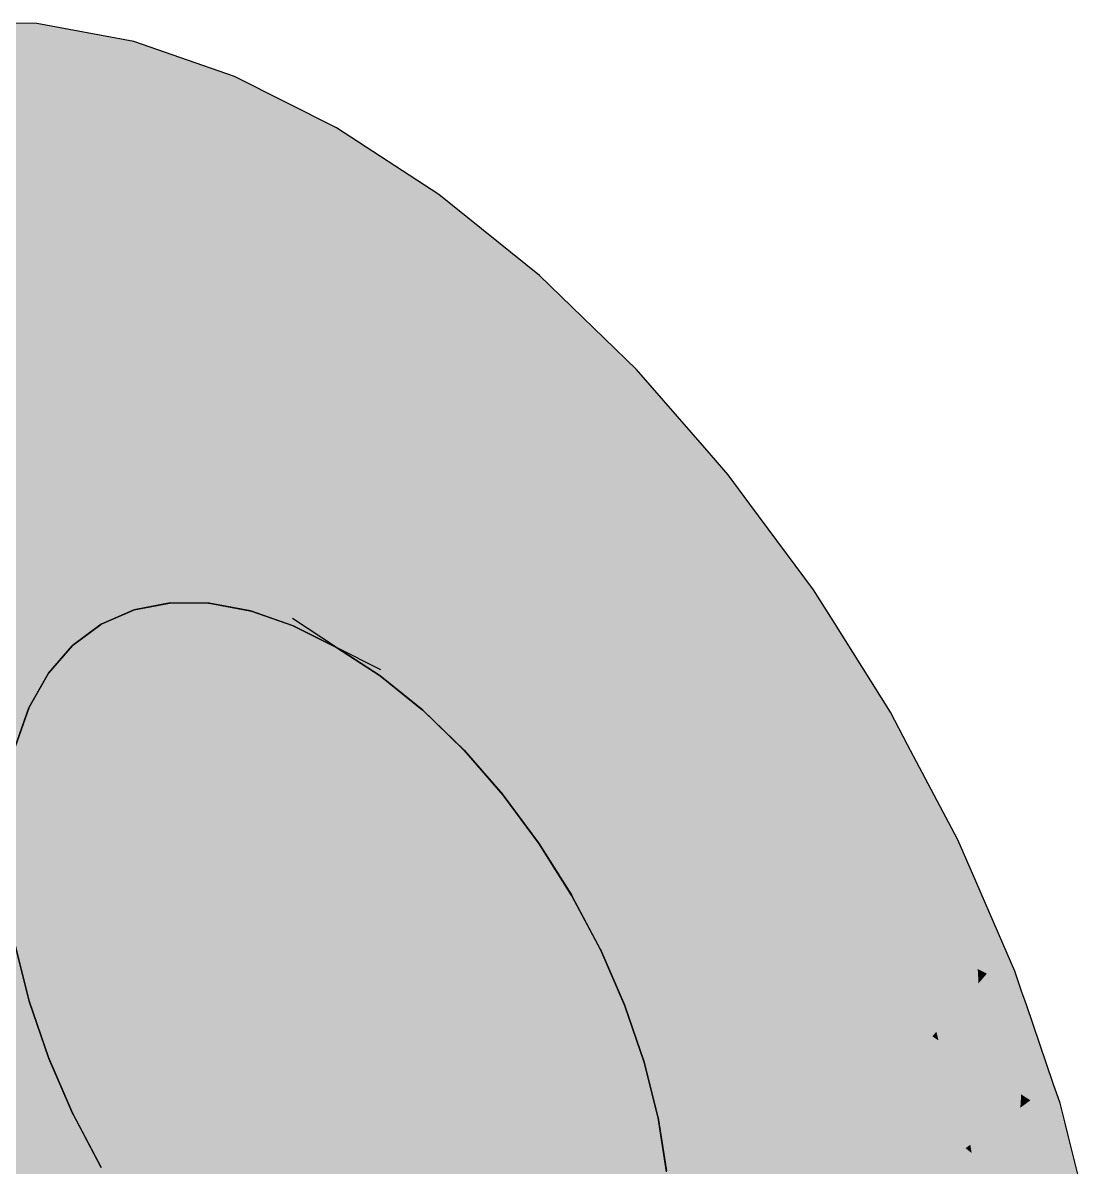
# Model space of a CAD drawing. Extents: x 0 to 1682, y 0 to 1188.
# Drawn here: x 1592.62 to 1602.23, y 832.2 to 842.54 of the extents above; entities that cross this region are included whole.
import ezdxf

# ---------------------------------------------------------------- set-up
doc = ezdxf.new("R2010")
doc.units = 0
doc.layers.add('SOMBRA', color=8, linetype='CONTINUOUS')
doc.layers.add('VISIBLE', color=7, linetype='CONTINUOUS')

msp = doc.modelspace()

# ---------------------------------------------------------------- linework, layer by layer
at = {"layer": 'SOMBRA', "color": 254}
for points in [[(1592.7433, 842.5288), (1591.9138, 842.5353), (1005.0152, 503.6893)], [(1005.8447, 503.6827), (1592.7433, 842.5288), (1005.0152, 503.6893)], [(1593.6192, 842.3664), (1592.7433, 842.5288), (1005.8447, 503.6827)], [(1006.7206, 503.5203), (1593.6192, 842.3664), (1005.8447, 503.6827)], [(1594.5264, 842.051), (1593.6192, 842.3664), (1006.7206, 503.5203)], [(1007.6277, 503.2049), (1594.5264, 842.051), (1006.7206, 503.5203)], [(1595.4493, 841.588), (1594.5264, 842.051), (1007.6277, 503.2049)], [(1008.5507, 502.7419), (1595.4493, 841.588), (1007.6277, 503.2049)], [(1596.3723, 840.9853), (1595.4493, 841.588), (1008.5507, 502.7419)], [(1009.4736, 502.1392), (1596.3723, 840.9853), (1008.5507, 502.7419)], [(1597.2794, 840.2532), (1596.3723, 840.9853), (1009.4736, 502.1392)], [(1010.3808, 501.4071), (1597.2794, 840.2532), (1009.4736, 502.1392)], [(1598.1553, 839.4042), (1597.2794, 840.2532), (1010.3808, 501.4071)], [(1011.2567, 500.5581), (1598.1553, 839.4042), (1010.3808, 501.4071)]]:
    msp.add_solid(points, dxfattribs=at)
at = {"layer": 'SOMBRA', "color": 253}
for points in [[(1591.9138, 842.5353), (1593.0255, 841.5792), (1592.1057, 842.0406)], [(1591.9138, 842.5353), (1592.7433, 842.5288), (1593.0255, 841.5792)], [(1592.7433, 842.5288), (1593.8666, 841.1572), (1593.0255, 841.5792)], [(1592.7433, 842.5288), (1593.6192, 842.3664), (1593.8666, 841.1572)], [(1593.6192, 842.3664), (1594.6648, 840.7568), (1593.8666, 841.1572)], [(1593.6192, 842.3664), (1594.5264, 842.051), (1594.6648, 840.7568)], [(1593.0255, 841.5792), (1592.2825, 841.5851), (1592.1057, 842.0406)], [(1594.5264, 842.051), (1595.4493, 840.3633), (1594.6648, 840.7568)], [(1594.5264, 842.051), (1595.4493, 841.588), (1595.4493, 840.3633)], [(1593.1092, 841.2977), (1592.3918, 841.3033), (1592.2825, 841.5851)], [(1593.0255, 841.5792), (1593.1092, 841.2977), (1592.2825, 841.5851)], [(1593.8666, 841.1572), (1593.1092, 841.2977), (1593.0255, 841.5792)], [(1595.4493, 841.588), (1596.2475, 839.9628), (1595.4493, 840.3633)], [(1595.4493, 841.588), (1596.3723, 840.9853), (1596.2475, 839.9628)], [(1593.1492, 841.1629), (1592.4441, 841.1685), (1592.3918, 841.3033)], [(1593.1092, 841.2977), (1593.1492, 841.1629), (1592.3918, 841.3033)], [(1593.8937, 841.0249), (1593.1492, 841.1629), (1593.1092, 841.2977)], [(1593.8666, 841.1572), (1593.8937, 841.0249), (1593.1092, 841.2977)], [(1592.4441, 841.1685), (1593.0212, 838.4788), (1591.7904, 841.0416)], [(1592.4441, 841.1685), (1593.646, 838.0708), (1593.0212, 838.4788)], [(1593.1492, 841.1629), (1593.646, 838.0708), (1592.4441, 841.1685)], [(1593.1492, 841.1629), (1594.1698, 837.7287), (1593.646, 838.0708)], [(1593.8937, 841.0249), (1594.1698, 837.7287), (1593.1492, 841.1629)], [(1594.6648, 840.7568), (1593.8937, 841.0249), (1593.8666, 841.1572)], [(1591.7904, 841.0416), (1593.0212, 838.4788), (1592.2333, 838.9933)], [(1593.8937, 841.0249), (1594.6297, 837.4284), (1594.1698, 837.7287)], [(1594.6648, 840.7568), (1594.6297, 837.4284), (1593.8937, 841.0249)], [(1596.3723, 840.9853), (1597.0886, 839.5409), (1596.2475, 839.9628)], [(1596.3723, 840.9853), (1597.2794, 840.2532), (1597.0886, 839.5409)], [(1594.6648, 840.7568), (1595.0502, 837.1538), (1594.6297, 837.4284)], [(1595.4493, 840.3633), (1595.0502, 837.1538), (1594.6648, 840.7568)], [(1595.4493, 840.3633), (1595.4493, 836.8932), (1595.0502, 837.1538)], [(1596.2338, 839.8509), (1595.4493, 836.8932), (1595.4493, 840.3633)], [(1596.2338, 839.8509), (1595.4493, 840.3633), (1595.845, 840.1648)], [(1597.2794, 840.2532), (1598.0084, 839.0795), (1597.0886, 839.5409)], [(1597.2794, 840.2532), (1598.1553, 839.4042), (1598.0084, 839.0795)], [(1596.2475, 839.9628), (1596.2338, 839.8509), (1595.845, 840.1648)], [(1597.0049, 839.2286), (1596.2338, 839.8509), (1596.2475, 839.9628)], [(1597.032, 839.3297), (1596.2475, 839.9628), (1596.6607, 839.7556)], [(1597.032, 839.3297), (1597.0049, 839.2286), (1596.2475, 839.9628)], [(1596.2338, 839.8509), (1595.8484, 836.6929), (1595.4493, 836.8932)], [(1597.0049, 839.2286), (1595.8484, 836.6929), (1596.2338, 839.8509)], [(1597.0886, 839.5409), (1597.032, 839.3297), (1596.6607, 839.7556)], [(1597.7894, 838.5955), (1597.032, 839.3297), (1597.0886, 839.5409)], [(1597.8731, 838.7804), (1597.7894, 838.5955), (1597.0886, 839.5409)], [(1597.8731, 838.7804), (1597.0886, 839.5409), (1597.536, 839.3164)], [(1598.7729, 838.6959), (1598.1553, 839.4042), (1011.2567, 500.5581)], [(1598.1553, 839.4042), (1598.7729, 838.6959), (1598.0084, 839.0795)], [(1597.7494, 838.507), (1597.0049, 839.2286), (1597.032, 839.3297)], [(1597.7894, 838.5955), (1597.7494, 838.507), (1597.032, 839.3297)], [(1598.0084, 839.0795), (1597.8731, 838.7804), (1597.536, 839.3164)], [(1597.0049, 839.2286), (1596.269, 836.482), (1595.8484, 836.6929)], [(1597.7494, 838.507), (1596.269, 836.482), (1597.0049, 839.2286)], [(1598.6161, 837.9283), (1597.8731, 838.7804), (1598.0084, 839.0795)], [(1598.7929, 838.1798), (1598.6161, 837.9283), (1598.0084, 839.0795)], [(1598.7929, 838.1798), (1598.0084, 839.0795), (1598.5123, 838.8266)], [(1592.2333, 838.9933), (1592.629, 838.308), (1592.2608, 838.4927)], [(1592.6531, 838.7192), (1592.629, 838.308), (1592.2333, 838.9933)], [(1598.5068, 837.7728), (1597.7894, 838.5955), (1597.8731, 838.7804)], [(1598.6161, 837.9283), (1598.5068, 837.7728), (1597.8731, 838.7804)], [(1598.7729, 838.6959), (1598.7929, 838.1798), (1598.5123, 838.8266)], [(1598.7729, 838.6959), (1011.2567, 500.5581), (1448.821, 752.1212)], [(1598.9848, 838.4529), (1598.7729, 838.6959), (1448.821, 752.1212)], [(1592.6531, 838.7192), (1592.9571, 838.1434), (1592.629, 838.308)], [(1592.6531, 838.7192), (1593.0212, 838.4788), (1592.9571, 838.1434)], [(1598.7729, 838.6959), (1598.9848, 838.4529), (1598.7929, 838.1798)], [(1598.4545, 837.6984), (1597.7494, 838.507), (1597.7894, 838.5955)], [(1598.5068, 837.7728), (1598.4545, 837.6984), (1597.7894, 838.5955)], [(1599.1813, 838.1878), (1598.9848, 838.4529), (1012.0862, 499.6068)], [(1012.0862, 499.6068), (1598.9848, 838.4529), (1448.821, 752.1212)], [(1592.2608, 838.4927), (1592.629, 838.308), (1592.6075, 837.9416)], [(1593.0212, 838.4788), (1593.2538, 837.9946), (1592.9571, 838.1434)], [(1593.3493, 838.2645), (1593.2538, 837.9946), (1593.0212, 838.4788)], [(1597.7494, 838.507), (1596.7288, 836.2513), (1596.269, 836.482)], [(1598.4545, 837.6984), (1596.7288, 836.2513), (1597.7494, 838.507)], [(1598.9848, 838.4529), (1599.305, 836.9991), (1598.7929, 838.1798)], [(1598.9848, 838.4529), (1599.5202, 837.1987), (1599.305, 836.9991)], [(1598.9848, 838.4529), (1599.1813, 838.1878), (1599.5202, 837.1987)], [(1592.629, 838.308), (1592.8991, 837.8402), (1592.6075, 837.9416)], [(1592.9571, 838.1434), (1592.8991, 837.8402), (1592.629, 838.308)], [(1593.3493, 838.2645), (1593.5256, 837.8582), (1593.2538, 837.9946)], [(1593.3493, 838.2645), (1593.646, 838.0708), (1593.5256, 837.8582)], [(1599.1813, 838.1878), (1012.0862, 499.6068), (1162.236, 585.9173)], [(1599.7539, 837.4155), (1599.1813, 838.1878), (1162.236, 585.9173)], [(1592.9571, 838.1434), (1593.1662, 837.7473), (1592.8991, 837.8402)], [(1592.9571, 838.1434), (1593.2538, 837.9946), (1593.1662, 837.7473)], [(1599.305, 836.9991), (1598.6161, 837.9283), (1598.7929, 838.1798)], [(1599.1813, 838.1878), (1599.7539, 837.4155), (1599.5202, 837.1987)], [(1593.646, 838.0708), (1593.7775, 837.7318), (1593.5256, 837.8582)], [(1593.9178, 837.8933), (1593.7775, 837.7318), (1593.646, 838.0708)], [(1592.6075, 837.9416), (1592.8459, 837.5624), (1592.588, 837.6102)], [(1592.6075, 837.9416), (1592.8991, 837.8402), (1592.8459, 837.5624)], [(1593.2538, 837.9946), (1593.4139, 837.6612), (1593.1662, 837.7473)], [(1593.5256, 837.8582), (1593.4139, 837.6612), (1593.2538, 837.9946)], [(1599.1719, 836.8757), (1598.5068, 837.7728), (1598.6161, 837.9283)], [(1599.305, 836.9991), (1599.1719, 836.8757), (1598.6161, 837.9283)], [(1592.8991, 837.8402), (1593.085, 837.5181), (1592.8459, 837.5624)], [(1593.1662, 837.7473), (1593.085, 837.5181), (1592.8991, 837.8402)], [(1593.5256, 837.8582), (1593.646, 837.5805), (1593.4139, 837.6612)], [(1593.5256, 837.8582), (1593.7775, 837.7318), (1593.646, 837.5805)], [(1593.9178, 837.8933), (1594.0137, 837.6133), (1593.7775, 837.7318)], [(1593.9178, 837.8933), (1594.1698, 837.7287), (1594.0137, 837.6133)], [(1593.1662, 837.7473), (1593.3092, 837.4765), (1593.085, 837.5181)], [(1593.1662, 837.7473), (1593.4139, 837.6612), (1593.3092, 837.4765)], [(1593.7775, 837.7318), (1593.8659, 837.5041), (1593.646, 837.5805)], [(1594.0137, 837.6133), (1593.8659, 837.5041), (1593.7775, 837.7318)], [(1594.1698, 837.7287), (1594.2374, 837.5011), (1594.0137, 837.6133)], [(1594.406, 837.5745), (1594.2374, 837.5011), (1594.1698, 837.7287)], [(1599.1082, 836.8166), (1598.4545, 837.6984), (1598.5068, 837.7728)], [(1599.1719, 836.8757), (1599.1082, 836.8166), (1598.5068, 837.7728)], [(1593.4139, 837.6612), (1593.5215, 837.4372), (1593.3092, 837.4765)], [(1593.646, 837.5805), (1593.5215, 837.4372), (1593.4139, 837.6612)], [(1598.4545, 837.6984), (1597.2526, 835.9885), (1596.7288, 836.2513)], [(1599.1082, 836.8166), (1597.2526, 835.9885), (1598.4545, 837.6984)], [(1592.588, 837.6102), (1592.7967, 837.3049), (1592.5702, 837.3067)], [(1592.8459, 837.5624), (1592.7967, 837.3049), (1592.588, 837.6102)], [(1592.8459, 837.5624), (1593.009, 837.3032), (1592.7967, 837.3049)], [(1592.8459, 837.5624), (1593.085, 837.5181), (1593.009, 837.3032)], [(1593.085, 837.5181), (1593.21, 837.3016), (1593.009, 837.3032)], [(1593.3092, 837.4765), (1593.21, 837.3016), (1593.085, 837.5181)], [(1593.646, 837.5805), (1593.7245, 837.3995), (1593.5215, 837.4372)], [(1593.646, 837.5805), (1593.8659, 837.5041), (1593.7245, 837.3995)], [(1594.0137, 837.6133), (1594.0762, 837.4309), (1593.8659, 837.5041)], [(1594.0137, 837.6133), (1594.2374, 837.5011), (1594.0762, 837.4309)], [(1594.406, 837.5745), (1594.4514, 837.3938), (1594.2374, 837.5011)], [(1594.406, 837.5745), (1594.6297, 837.4284), (1594.4514, 837.3938)], [(1599.9316, 837.133), (1599.7539, 837.4155), (1012.8553, 498.5694)], [(1012.8553, 498.5694), (1599.7539, 837.4155), (1162.236, 585.9173)], [(1593.3092, 837.4765), (1593.4023, 837.3001), (1593.21, 837.3016)], [(1593.3092, 837.4765), (1593.5215, 837.4372), (1593.4023, 837.3001)], [(1593.5215, 837.4372), (1593.588, 837.2986), (1593.4023, 837.3001)], [(1593.7245, 837.3995), (1593.588, 837.2986), (1593.5215, 837.4372)], [(1593.8659, 837.5041), (1593.9206, 837.3632), (1593.7245, 837.3995)], [(1594.0762, 837.4309), (1593.9206, 837.3632), (1593.8659, 837.5041)], [(1594.0762, 837.4309), (1594.1115, 837.3278), (1593.9206, 837.3632)], [(1594.2374, 837.5011), (1594.2793, 837.3603), (1594.0762, 837.4309)], [(1594.0762, 837.4309), (1594.2793, 837.3603), (1594.1115, 837.3278)], [(1594.4514, 837.3938), (1594.2793, 837.3603), (1594.2374, 837.5011)], [(1594.6297, 837.4284), (1594.658, 837.2901), (1594.4514, 837.3938)], [(1594.8436, 837.2887), (1594.658, 837.2901), (1594.6297, 837.4284)], [(1599.7539, 837.4155), (1599.9279, 836.0087), (1599.5202, 837.1987)], [(1599.7539, 837.4155), (1600.1779, 836.1531), (1599.9279, 836.0087)], [(1599.7539, 837.4155), (1599.9316, 837.133), (1600.1779, 836.1531)], [(1593.7245, 837.3995), (1593.7689, 837.2972), (1593.588, 837.2986)], [(1593.7245, 837.3995), (1593.9206, 837.3632), (1593.7689, 837.2972)], [(1593.9206, 837.3632), (1593.9467, 837.2958), (1593.7689, 837.2972)], [(1594.1115, 837.3278), (1593.9467, 837.2958), (1593.9206, 837.3632)], [(1594.1115, 837.3278), (1594.2993, 837.293), (1593.9467, 837.2958)], [(1594.2793, 837.3603), (1594.2993, 837.293), (1594.1115, 837.3278)], [(1594.4514, 837.3938), (1594.4771, 837.2916), (1594.2793, 837.3603)], [(1594.4771, 837.2916), (1594.2993, 837.293), (1594.2793, 837.3603)], [(1594.4514, 837.3938), (1594.658, 837.2901), (1594.4771, 837.2916)], [(1592.5702, 837.3067), (1592.7505, 837.0635), (1592.5537, 837.0253)], [(1592.5702, 837.3067), (1592.7967, 837.3049), (1592.7505, 837.0635)], [(1592.7967, 837.3049), (1592.9369, 837.0997), (1592.7505, 837.0635)], [(1593.009, 837.3032), (1592.9369, 837.0997), (1592.7967, 837.3049)], [(1593.009, 837.3032), (1593.1152, 837.1343), (1592.9369, 837.0997)], [(1593.009, 837.3032), (1593.21, 837.3016), (1593.1152, 837.1343)], [(1593.21, 837.3016), (1593.2873, 837.1677), (1593.1152, 837.1343)], [(1593.4023, 837.3001), (1593.2873, 837.1677), (1593.21, 837.3016)], [(1593.4023, 837.3001), (1593.455, 837.2003), (1593.2873, 837.1677)], [(1593.455, 837.2003), (1593.6199, 837.2323), (1593.3243, 837.1036)], [(1593.4023, 837.3001), (1593.588, 837.2986), (1593.455, 837.2003)], [(1593.588, 837.2986), (1593.6199, 837.2323), (1593.455, 837.2003)], [(1593.7689, 837.2972), (1593.6199, 837.2323), (1593.588, 837.2986)], [(1593.7689, 837.2972), (1593.9467, 837.2958), (1593.6199, 837.2323)], [(1594.4771, 837.2916), (1594.6715, 837.224), (1594.2993, 837.293)], [(1594.658, 837.2901), (1594.6715, 837.224), (1594.4771, 837.2916)], [(1594.8592, 837.1892), (1594.6715, 837.224), (1594.658, 837.2901)], [(1594.8436, 837.2887), (1594.8592, 837.1892), (1594.658, 837.2901)], [(1594.8592, 837.1892), (1595.0571, 837.0899), (1594.6715, 837.224)], [(1594.8436, 837.2887), (1595.0502, 837.1538), (1594.8592, 837.1892)], [(1599.9316, 837.133), (1012.8553, 498.5694), (1162.9863, 584.8625)], [(1600.4493, 836.3098), (1599.9316, 837.133), (1162.9863, 584.8625)], [(1593.1152, 837.1343), (1593.0236, 836.9728), (1592.9369, 837.0997)], [(1593.1152, 837.1343), (1593.1753, 837.0388), (1593.0236, 836.9728)], [(1593.1753, 837.0388), (1593.3243, 837.1036), (1593.0651, 836.912)], [(1593.1152, 837.1343), (1593.2873, 837.1677), (1593.1753, 837.0388)], [(1593.2873, 837.1677), (1593.3243, 837.1036), (1593.1753, 837.0388)], [(1593.455, 837.2003), (1593.3243, 837.1036), (1593.2873, 837.1677)], [(1595.0502, 837.1538), (1595.0571, 837.0899), (1594.8592, 837.1892)], [(1595.2515, 837.0223), (1595.0571, 837.0899), (1595.0502, 837.1538)], [(1599.9279, 836.0087), (1599.305, 836.9991), (1599.5202, 837.1987)], [(1599.9316, 837.133), (1600.4493, 836.3098), (1600.1779, 836.1531)], [(1592.5537, 837.0253), (1592.7068, 836.8348), (1592.5382, 836.7615)], [(1592.7505, 837.0635), (1592.7068, 836.8348), (1592.5537, 837.0253)], [(1592.7505, 837.0635), (1592.868, 836.905), (1592.7068, 836.8348)], [(1592.7505, 837.0635), (1592.9369, 837.0997), (1592.868, 836.905)], [(1592.9369, 837.0997), (1593.0236, 836.9728), (1592.868, 836.905)], [(1593.1753, 837.0388), (1593.0651, 836.912), (1593.0236, 836.9728)], [(1595.2515, 837.0223), (1595.4493, 836.8932), (1595.0571, 837.0899)], [(1599.7733, 835.9195), (1599.1719, 836.8757), (1599.305, 836.9991)], [(1599.9279, 836.0087), (1599.7733, 835.9195), (1599.305, 836.9991)], [(1592.868, 836.905), (1592.8014, 836.7171), (1592.7068, 836.8348)], [(1592.868, 836.905), (1592.9344, 836.8154), (1592.8014, 836.7171)], [(1592.9344, 836.8154), (1593.0651, 836.912), (1592.8467, 836.6607)], [(1592.868, 836.905), (1593.0236, 836.9728), (1592.9344, 836.8154)], [(1593.0236, 836.9728), (1593.0651, 836.912), (1592.9344, 836.8154)], [(1592.5382, 836.7615), (1592.7068, 836.8348), (1592.6649, 836.6161)], [(1592.7068, 836.8348), (1592.8014, 836.7171), (1592.6649, 836.6161)], [(1592.9344, 836.8154), (1592.8467, 836.6607), (1592.8014, 836.7171)], [(1595.6471, 836.7939), (1595.8416, 836.637), (1595.4493, 836.8932)], [(1595.6471, 836.7939), (1595.8484, 836.6929), (1595.8416, 836.637)], [(1599.1082, 836.8166), (1597.8774, 835.6751), (1597.2526, 835.9885)], [(1599.6993, 835.8768), (1597.8774, 835.6751), (1599.1082, 836.8166)], [(1599.6993, 835.8768), (1599.1082, 836.8166), (1599.1719, 836.8757)], [(1599.7733, 835.9195), (1599.6993, 835.8768), (1599.1719, 836.8757)], [(1592.5382, 836.7615), (1592.6649, 836.6161), (1592.5235, 836.5116)], [(1592.6649, 836.6161), (1592.8014, 836.7171), (1592.7366, 836.534)], [(1592.8014, 836.7171), (1592.8467, 836.6607), (1592.7366, 836.534)], [(1596.0394, 836.5078), (1595.8416, 836.637), (1595.8484, 836.6929)], [(1596.055, 836.5893), (1596.0394, 836.5078), (1595.8484, 836.6929)], [(1592.6649, 836.6161), (1592.6245, 836.405), (1592.5235, 836.5116)], [(1592.6649, 836.6161), (1592.7366, 836.534), (1592.6245, 836.405)], [(1592.7366, 836.534), (1592.8467, 836.6607), (1592.6729, 836.354)], [(1596.0394, 836.5078), (1596.2271, 836.3258), (1595.8416, 836.637)], [(1596.055, 836.5893), (1596.2407, 836.3764), (1596.0394, 836.5078)], [(1596.055, 836.5893), (1596.269, 836.482), (1596.2407, 836.3764)], [(1592.5235, 836.5116), (1592.6245, 836.405), (1592.5095, 836.2726)], [(1592.7366, 836.534), (1592.6729, 836.354), (1592.6245, 836.405)], [(1596.2407, 836.3764), (1596.2271, 836.3258), (1596.0394, 836.5078)], [(1596.4472, 836.2415), (1596.2407, 836.3764), (1596.269, 836.482)], [(1596.4927, 836.3697), (1596.4472, 836.2415), (1596.269, 836.482)], [(1592.5095, 836.2726), (1592.6245, 836.405), (1592.5852, 836.1993)], [(1592.6245, 836.405), (1592.6729, 836.354), (1592.5852, 836.1993)], [(1600.6051, 836.0147), (1600.4493, 836.3098), (1013.5507, 497.4637)], [(1013.5507, 497.4637), (1600.4493, 836.3098), (1162.9863, 584.8625)], [(1592.5852, 836.1993), (1592.6729, 836.354), (1592.5465, 835.9971)], [(1596.4216, 836.1689), (1596.2271, 836.3258), (1596.2407, 836.3764)], [(1596.4216, 836.1689), (1596.5994, 835.965), (1596.2271, 836.3258)], [(1596.4472, 836.2415), (1596.4216, 836.1689), (1596.2407, 836.3764)], [(1596.4927, 836.3697), (1596.6612, 836.1017), (1596.4472, 836.2415)], [(1596.4927, 836.3697), (1596.7288, 836.2513), (1596.6612, 836.1017)], [(1600.4493, 836.3098), (1600.4741, 834.9741), (1600.1779, 836.1531)], [(1600.4493, 836.3098), (1600.7546, 835.0607), (1600.4741, 834.9741)], [(1600.4493, 836.3098), (1600.6051, 836.0147), (1600.7546, 835.0607)], [(1596.4472, 836.2415), (1596.6194, 836.0093), (1596.4216, 836.1689)], [(1596.6612, 836.1017), (1596.6194, 836.0093), (1596.4472, 836.2415)], [(1596.8849, 835.9557), (1596.6612, 836.1017), (1596.7288, 836.2513)], [(1596.9808, 836.1248), (1596.8849, 835.9557), (1596.7288, 836.2513)], [(1596.6194, 836.0093), (1596.5994, 835.965), (1596.4216, 836.1689)], [(1596.8224, 835.8454), (1596.6194, 836.0093), (1596.6612, 836.1017)], [(1596.8849, 835.9557), (1596.8224, 835.8454), (1596.6612, 836.1017)], [(1596.9808, 836.1248), (1597.1211, 835.8014), (1596.8849, 835.9557)], [(1596.9808, 836.1248), (1597.2526, 835.9885), (1597.1211, 835.8014)], [(1600.4741, 834.9741), (1599.9279, 836.0087), (1600.1779, 836.1531)], [(1600.6051, 836.0147), (1013.5507, 497.4637), (1163.6568, 583.7424)], [(1601.0592, 835.1547), (1600.6051, 836.0147), (1163.6568, 583.7424)], [(1596.7871, 835.7831), (1596.5994, 835.965), (1596.6194, 836.0093)], [(1596.7871, 835.7831), (1596.9519, 835.5607), (1596.5994, 835.965)], [(1596.8224, 835.8454), (1596.7871, 835.7831), (1596.6194, 836.0093)], [(1597.3731, 835.6369), (1597.1211, 835.8014), (1597.2526, 835.9885)], [(1597.5493, 835.8397), (1597.3731, 835.6369), (1597.2526, 835.9885)], [(1600.3007, 834.9206), (1599.7733, 835.9195), (1599.9279, 836.0087)], [(1600.4741, 834.9741), (1600.3007, 834.9206), (1599.9279, 836.0087)], [(1600.6051, 836.0147), (1601.0592, 835.1547), (1600.7546, 835.0607)], [(1596.8849, 835.9557), (1597.0327, 835.6757), (1596.8224, 835.8454)], [(1597.1211, 835.8014), (1597.0327, 835.6757), (1596.8849, 835.9557)], [(1599.6993, 835.8768), (1598.6653, 835.2798), (1597.8774, 835.6751)], [(1600.2177, 834.895), (1598.6653, 835.2798), (1599.6993, 835.8768)], [(1600.2177, 834.895), (1599.6993, 835.8768), (1599.7733, 835.9195)], [(1600.3007, 834.9206), (1600.2177, 834.895), (1599.7733, 835.9195)], [(1596.8224, 835.8454), (1596.9781, 835.5979), (1596.7871, 835.7831)], [(1596.9781, 835.5979), (1596.9519, 835.5607), (1596.7871, 835.7831)], [(1597.0327, 835.6757), (1596.9781, 835.5979), (1596.8224, 835.8454)], [(1597.2526, 835.4982), (1597.0327, 835.6757), (1597.1211, 835.8014)], [(1597.3731, 835.6369), (1597.2526, 835.4982), (1597.1211, 835.8014)], [(1597.5493, 835.8397), (1597.6449, 835.4594), (1597.3731, 835.6369)], [(1597.5493, 835.8397), (1597.8774, 835.6751), (1597.6449, 835.4594)], [(1597.1741, 835.4079), (1596.9781, 835.5979), (1597.0327, 835.6757)], [(1597.2526, 835.4982), (1597.1741, 835.4079), (1597.0327, 835.6757)], [(1597.9416, 835.2656), (1597.6449, 835.4594), (1597.8774, 835.6751)], [(1598.2455, 835.4904), (1597.9416, 835.2656), (1597.8774, 835.6751)], [(1597.1297, 835.3568), (1596.9519, 835.5607), (1596.9781, 835.5979)], [(1597.1297, 835.3568), (1597.2788, 835.1198), (1596.9519, 835.5607)], [(1597.1741, 835.4079), (1597.1297, 835.3568), (1596.9781, 835.5979)], [(1597.3731, 835.6369), (1597.4848, 835.3109), (1597.2526, 835.4982)], [(1597.6449, 835.4594), (1597.4848, 835.3109), (1597.3731, 835.6369)], [(1597.2526, 835.4982), (1597.3772, 835.2111), (1597.1741, 835.4079)], [(1597.4848, 835.3109), (1597.3772, 835.2111), (1597.2526, 835.4982)], [(1597.7324, 835.111), (1597.4848, 835.3109), (1597.6449, 835.4594)], [(1597.9416, 835.2656), (1597.7324, 835.111), (1597.6449, 835.4594)], [(1598.2455, 835.4904), (1598.2697, 835.0514), (1597.9416, 835.2656)], [(1598.2455, 835.4904), (1598.6653, 835.2798), (1598.2697, 835.0514)], [(1597.1741, 835.4079), (1597.3106, 835.1494), (1597.1297, 835.3568)], [(1597.3106, 835.1494), (1597.2788, 835.1198), (1597.1297, 835.3568)], [(1597.3772, 835.2111), (1597.3106, 835.1494), (1597.1741, 835.4079)], [(1597.5894, 835.0053), (1597.3772, 835.2111), (1597.4848, 835.3109)], [(1597.7324, 835.111), (1597.5894, 835.0053), (1597.4848, 835.3109)], [(1597.9416, 835.2656), (1597.9996, 834.8954), (1597.7324, 835.111)], [(1598.2697, 835.0514), (1597.9996, 834.8954), (1597.9416, 835.2656)], [(1598.6378, 834.811), (1598.2697, 835.0514), (1598.6653, 835.2798)], [(1599.1529, 835.0352), (1598.6378, 834.811), (1598.6653, 835.2798)], [(1600.2177, 834.895), (1599.7316, 834.7449), (1598.6653, 835.2798)], [(1014.1605, 496.3086), (1601.0592, 835.1547), (1163.6568, 583.7424)], [(1597.4436, 834.8975), (1597.2788, 835.1198), (1597.3106, 835.1494)], [(1597.4963, 834.9364), (1597.3106, 835.1494), (1597.3772, 835.2111)], [(1597.4963, 834.9364), (1597.4436, 834.8975), (1597.3106, 835.1494)], [(1597.5894, 835.0053), (1597.4963, 834.9364), (1597.3772, 835.2111)], [(1601.0592, 835.1547), (1600.8956, 834.1609), (1600.7546, 835.0607)], [(1601.0592, 835.1547), (1601.2379, 833.9892), (1600.8956, 834.1609)], [(1601.0592, 835.1547), (1601.1905, 834.852), (1601.2379, 833.9892)], [(1597.4436, 834.8975), (1597.5743, 834.6499), (1597.2788, 835.1198)], [(1597.7324, 835.111), (1597.8136, 834.7881), (1597.5894, 835.0053)], [(1597.9996, 834.8954), (1597.8136, 834.7881), (1597.7324, 835.111)], [(1598.2912, 834.6601), (1597.9996, 834.8954), (1598.2697, 835.0514)], [(1598.6378, 834.811), (1598.2912, 834.6601), (1598.2697, 835.0514)], [(1599.1529, 835.0352), (1599.0576, 834.5368), (1598.6378, 834.811)], [(1599.1529, 835.0352), (1599.7316, 834.7449), (1599.0576, 834.5368)], [(1600.8956, 834.1609), (1600.4741, 834.9741), (1600.7546, 835.0607)], [(1597.4963, 834.9364), (1597.6113, 834.6713), (1597.4436, 834.8975)], [(1597.5894, 835.0053), (1597.6886, 834.7159), (1597.4963, 834.9364)], [(1597.6886, 834.7159), (1597.6113, 834.6713), (1597.4963, 834.9364)], [(1597.8136, 834.7881), (1597.6886, 834.7159), (1597.5894, 835.0053)], [(1600.6472, 834.2855), (1600.3007, 834.9206), (1600.4741, 834.9741)], [(1600.8956, 834.1609), (1600.6472, 834.2855), (1600.4741, 834.9741)], [(1597.6113, 834.6713), (1597.5743, 834.6499), (1597.4436, 834.8975)], [(1598.0527, 834.5563), (1597.8136, 834.7881), (1597.9996, 834.8954)], [(1598.2912, 834.6601), (1598.0527, 834.5563), (1597.9996, 834.8954)], [(1600.4361, 834.3915), (1599.7316, 834.7449), (1600.2177, 834.895)], [(1600.4915, 834.3636), (1600.2177, 834.895), (1600.3007, 834.9206)], [(1600.4915, 834.3636), (1600.4361, 834.3915), (1600.2177, 834.895)], [(1600.6472, 834.2855), (1600.4915, 834.3636), (1600.3007, 834.9206)], [(1601.2379, 833.9892), (1601.1905, 834.852), (1601.573, 833.97)], [(1597.8897, 834.4853), (1597.6886, 834.7159), (1597.8136, 834.7881)], [(1598.0527, 834.5563), (1597.8897, 834.4853), (1597.8136, 834.7881)], [(1598.6378, 834.811), (1598.6137, 834.3998), (1598.2912, 834.6601)], [(1599.0576, 834.5368), (1598.6137, 834.3998), (1598.6378, 834.811)], [(1599.5451, 834.2184), (1599.0576, 834.5368), (1599.7316, 834.7449)], [(1600.4361, 834.3915), (1599.5451, 834.2184), (1599.7316, 834.7449)], [(1597.7234, 834.4129), (1597.5743, 834.6499), (1597.6113, 834.6713)], [(1597.7234, 834.4129), (1597.8335, 834.159), (1597.5743, 834.6499)], [(1597.7834, 834.4391), (1597.6113, 834.6713), (1597.6886, 834.7159)], [(1597.7834, 834.4391), (1597.7234, 834.4129), (1597.6113, 834.6713)], [(1597.8897, 834.4853), (1597.7834, 834.4391), (1597.6886, 834.7159)], [(1598.2912, 834.6601), (1598.3106, 834.3063), (1598.0527, 834.5563)], [(1598.6137, 834.3998), (1598.3106, 834.3063), (1598.2912, 834.6601)], [(1598.0527, 834.5563), (1598.102, 834.2419), (1597.8897, 834.4853)], [(1598.3106, 834.3063), (1598.102, 834.2419), (1598.0527, 834.5563)], [(1598.9755, 834.1078), (1598.6137, 834.3998), (1599.0576, 834.5368)], [(1599.5451, 834.2184), (1598.9755, 834.1078), (1599.0576, 834.5368)], [(1597.7834, 834.4391), (1597.875, 834.1718), (1597.7234, 834.4129)], [(1597.8897, 834.4853), (1597.9617, 834.1986), (1597.7834, 834.4391)], [(1597.9617, 834.1986), (1597.875, 834.1718), (1597.7834, 834.4391)], [(1598.102, 834.2419), (1597.9617, 834.1986), (1597.8897, 834.4853)], [(1597.875, 834.1718), (1597.8335, 834.159), (1597.7234, 834.4129)], [(1598.5922, 834.0334), (1598.3106, 834.3063), (1598.6137, 834.3998)], [(1598.9755, 834.1078), (1598.5922, 834.0334), (1598.6137, 834.3998)], [(1600.4361, 834.3915), (1600.1238, 833.8405), (1599.5451, 834.2184)], [(1600.4361, 834.3915), (1600.6545, 833.8879), (1600.1238, 833.8405)], [(1600.4915, 834.3636), (1600.6545, 833.8879), (1600.4361, 834.3915)], [(1600.6472, 834.2855), (1600.6545, 833.8879), (1600.4915, 834.3636)], [(1598.1481, 833.9471), (1597.9617, 834.1986), (1598.102, 834.2419)], [(1598.3284, 833.9822), (1598.102, 834.2419), (1598.3106, 834.3063)], [(1598.3284, 833.9822), (1598.1481, 833.9471), (1598.102, 834.2419)], [(1598.5922, 834.0334), (1598.3284, 833.9822), (1598.3106, 834.3063)], [(1599.5451, 834.2184), (1599.3881, 833.7748), (1598.9755, 834.1078)], [(1600.1238, 833.8405), (1599.3881, 833.7748), (1599.5451, 834.2184)], [(1600.6472, 834.2855), (1600.7451, 833.896), (1600.6545, 833.8879)], [(1600.8956, 834.1609), (1600.7451, 833.896), (1600.6472, 834.2855)], [(1592.5852, 833.954), (1592.5465, 834.2008), (1592.6729, 833.6981)], [(1597.9642, 833.9114), (1597.8335, 834.159), (1597.875, 834.1718)], [(1597.9642, 833.9114), (1598.0519, 833.6555), (1597.8335, 834.159)], [(1598.0307, 833.9243), (1597.875, 834.1718), (1597.9617, 834.1986)], [(1598.0307, 833.9243), (1597.9642, 833.9114), (1597.875, 834.1718)], [(1598.1481, 833.9471), (1598.0307, 833.9243), (1597.9617, 834.1986)], [(1598.9755, 834.1078), (1598.9035, 833.7316), (1598.5922, 834.0334)], [(1599.3881, 833.7748), (1598.9035, 833.7316), (1598.9755, 834.1078)], [(1600.8956, 834.1609), (1600.9344, 833.913), (1600.7451, 833.896)], [(1601.2379, 833.9892), (1600.9344, 833.913), (1600.8956, 834.1609)], [(1598.5922, 834.0334), (1598.5727, 833.702), (1598.3284, 833.9822)], [(1598.9035, 833.7316), (1598.5727, 833.702), (1598.5922, 834.0334)], [(1592.5095, 833.968), (1592.6245, 833.7029), (1592.5235, 833.7129)], [(1592.5095, 833.968), (1592.5852, 833.954), (1592.6245, 833.7029)], [(1592.5852, 833.954), (1592.6729, 833.6981), (1592.6245, 833.7029)], [(1598.0307, 833.9243), (1598.0972, 833.6595), (1597.9642, 833.9114)], [(1598.0972, 833.6595), (1598.0519, 833.6555), (1597.9642, 833.9114)], [(1598.1481, 833.9471), (1598.1919, 833.668), (1598.0307, 833.9243)], [(1598.1919, 833.668), (1598.0972, 833.6595), (1598.0307, 833.9243)], [(1598.3284, 833.9822), (1598.3449, 833.6817), (1598.1481, 833.9471)], [(1598.3449, 833.6817), (1598.1919, 833.668), (1598.1481, 833.9471)], [(1598.5727, 833.702), (1598.3449, 833.6817), (1598.3284, 833.9822)], [(1600.9889, 833.5652), (1600.7451, 833.896), (1600.9344, 833.913)], [(1601.2379, 833.9892), (1601.2406, 833.9403), (1600.9344, 833.913)], [(1601.245, 833.8599), (1600.9344, 833.913), (1601.2406, 833.9403)], [(1601.245, 833.8599), (1600.9889, 833.5652), (1600.9344, 833.913)], [(1601.2379, 833.9892), (1601.3211, 833.9475), (1601.2406, 833.9403)], [(1601.2379, 833.9892), (1601.573, 833.97), (1601.3211, 833.9475)], [(1601.3211, 833.9475), (1601.245, 833.8599), (1601.2406, 833.9403)], [(1601.3211, 833.9475), (1601.2878, 833.0804), (1601.245, 833.8599)], [(1601.3211, 833.9475), (1601.6301, 832.8569), (1601.2878, 833.0804)], [(1601.3211, 833.9475), (1601.573, 833.97), (1601.6346, 833.7902)], [(1601.3211, 833.9475), (1601.6776, 833.6649), (1601.6301, 832.8569)], [(1601.3211, 833.9475), (1601.6346, 833.7902), (1601.6776, 833.6649)], [(1599.8673, 833.3881), (1599.3881, 833.7748), (1600.1238, 833.8405)], [(1600.8283, 833.3805), (1599.8673, 833.3881), (1600.1238, 833.8405)], [(1600.8283, 833.3805), (1600.1238, 833.8405), (1600.6545, 833.8879)], [(1600.8643, 833.4218), (1600.6545, 833.8879), (1600.7451, 833.896)], [(1600.8643, 833.4218), (1600.8283, 833.3805), (1600.6545, 833.8879)], [(1600.9889, 833.5652), (1600.8643, 833.4218), (1600.7451, 833.896)], [(1601.245, 833.8599), (1601.0395, 833.2426), (1600.9889, 833.5652)], [(1601.245, 833.8599), (1601.2878, 833.0804), (1601.0395, 833.2426)], [(1592.5382, 833.4461), (1592.5235, 833.7129), (1592.6649, 833.4451)], [(1592.5235, 833.7129), (1592.6245, 833.7029), (1592.6649, 833.4451)], [(1592.6649, 833.4451), (1592.6245, 833.7029), (1592.7366, 833.4445)], [(1592.6245, 833.7029), (1592.6729, 833.6981), (1592.7366, 833.4445)], [(1592.7366, 833.4445), (1592.6729, 833.6981), (1592.8467, 833.1906)], [(1598.5549, 833.3985), (1598.3449, 833.6817), (1598.5727, 833.702)], [(1598.8394, 833.3962), (1598.5549, 833.3985), (1598.5727, 833.702)], [(1598.8394, 833.3962), (1598.5727, 833.702), (1598.9035, 833.7316)], [(1599.2529, 833.3929), (1598.8394, 833.3962), (1598.9035, 833.7316)], [(1599.2529, 833.3929), (1598.9035, 833.7316), (1599.3881, 833.7748)], [(1599.8673, 833.3881), (1599.2529, 833.3929), (1599.3881, 833.7748)], [(1598.162, 833.4016), (1598.0519, 833.6555), (1598.0972, 833.6595)], [(1598.162, 833.4016), (1598.2258, 833.148), (1598.0519, 833.6555)], [(1598.2337, 833.401), (1598.0972, 833.6595), (1598.1919, 833.668)], [(1598.2337, 833.401), (1598.162, 833.4016), (1598.0972, 833.6595)], [(1598.3604, 833.4), (1598.1919, 833.668), (1598.3449, 833.6817)], [(1598.3604, 833.4), (1598.2337, 833.401), (1598.1919, 833.668)], [(1598.5549, 833.3985), (1598.3604, 833.4), (1598.3449, 833.6817)], [(1601.6301, 832.8569), (1601.6776, 833.6649), (1601.9205, 832.9557)], [(1600.9889, 833.5652), (1600.8838, 833.3443), (1600.8643, 833.4218)], [(1600.9889, 833.5652), (1601.0395, 833.2426), (1600.8838, 833.3443)], [(1592.5382, 833.4461), (1592.7068, 833.1781), (1592.5537, 833.1644)], [(1592.5382, 833.4461), (1592.6649, 833.4451), (1592.7068, 833.1781)], [(1592.6649, 833.4451), (1592.8014, 833.1865), (1592.7068, 833.1781)], [(1592.6649, 833.4451), (1592.7366, 833.4445), (1592.8014, 833.1865)], [(1592.7366, 833.4445), (1592.8467, 833.1906), (1592.8014, 833.1865)], [(1598.2741, 833.1432), (1598.2258, 833.148), (1598.162, 833.4016)], [(1598.2337, 833.401), (1598.2741, 833.1432), (1598.162, 833.4016)], [(1598.3751, 833.1332), (1598.2741, 833.1432), (1598.2337, 833.401)], [(1598.3604, 833.4), (1598.3751, 833.1332), (1598.2337, 833.401)], [(1598.5384, 833.117), (1598.3751, 833.1332), (1598.3604, 833.4)], [(1598.5549, 833.3985), (1598.5384, 833.117), (1598.3604, 833.4)], [(1598.7814, 833.093), (1598.5384, 833.117), (1598.5549, 833.3985)], [(1598.8394, 833.3962), (1598.7814, 833.093), (1598.5549, 833.3985)], [(1599.1343, 833.058), (1598.7814, 833.093), (1598.8394, 833.3962)], [(1599.2529, 833.3929), (1599.1343, 833.058), (1598.8394, 833.3962)], [(1599.6512, 833.0068), (1599.1343, 833.058), (1599.2529, 833.3929)], [(1599.8673, 833.3881), (1599.6512, 833.0068), (1599.2529, 833.3929)], [(1600.4361, 832.9291), (1599.6512, 833.0068), (1599.8673, 833.3881)], [(1600.8283, 833.3805), (1600.4361, 832.9291), (1599.8673, 833.3881)], [(1600.8283, 833.3805), (1601.0022, 832.873), (1600.4361, 832.9291)], [(1600.8643, 833.4218), (1600.8838, 833.3443), (1600.8283, 833.3805)], [(1600.8838, 833.3443), (1601.0022, 832.873), (1600.8283, 833.3805)], [(1601.0395, 833.2426), (1601.0022, 832.873), (1600.8838, 833.3443)], [(1592.5537, 833.1644), (1592.7068, 833.1781), (1592.7505, 832.8989)], [(1592.7068, 833.1781), (1592.8014, 833.1865), (1592.868, 832.9218)], [(1592.7505, 832.8989), (1592.7068, 833.1781), (1592.868, 832.9218)], [(1592.8014, 833.1865), (1592.8467, 833.1906), (1592.9344, 832.9347)], [(1592.868, 832.9218), (1592.8014, 833.1865), (1592.9344, 832.9347)], [(1592.9344, 832.9347), (1592.8467, 833.1906), (1593.0651, 832.6871)], [(1601.0395, 833.2426), (1601.0989, 832.8634), (1601.0022, 832.873)], [(1601.2878, 833.0804), (1601.0989, 832.8634), (1601.0395, 833.2426)], [(1592.5702, 832.8639), (1592.5537, 833.1644), (1592.7505, 832.8989)], [(1598.3134, 832.8921), (1598.3521, 832.6452), (1598.2258, 833.148)], [(1598.3134, 832.8921), (1598.2258, 833.148), (1598.2741, 833.1432)], [(1598.3891, 832.8781), (1598.3134, 832.8921), (1598.2741, 833.1432)], [(1598.3891, 832.8781), (1598.2741, 833.1432), (1598.3751, 833.1332)], [(1598.5229, 832.8533), (1598.3891, 832.8781), (1598.3751, 833.1332)], [(1598.5229, 832.8533), (1598.3751, 833.1332), (1598.5384, 833.117)], [(1598.7282, 832.8152), (1598.5229, 832.8533), (1598.5384, 833.117)], [(1598.7282, 832.8152), (1598.5384, 833.117), (1598.7814, 833.093)], [(1599.0286, 832.7595), (1598.7282, 832.8152), (1598.7814, 833.093)], [(1599.0286, 832.7595), (1598.7814, 833.093), (1599.1343, 833.058)], [(1601.2878, 833.0804), (1601.3009, 832.8434), (1601.0989, 832.8634)], [(1601.6301, 832.8569), (1601.3009, 832.8434), (1601.2878, 833.0804)], [(1599.4652, 832.6786), (1599.0286, 832.7595), (1599.1343, 833.058)], [(1599.4652, 832.6786), (1599.1343, 833.058), (1599.6512, 833.0068)], [(1600.1139, 832.5583), (1599.4652, 832.6786), (1599.6512, 833.0068)], [(1600.1139, 832.5583), (1599.6512, 833.0068), (1600.4361, 832.9291)], [(1592.5702, 832.8639), (1592.7505, 832.8989), (1592.7967, 832.6042)], [(1592.5702, 832.8639), (1592.7967, 832.6042), (1592.588, 832.5398)], [(1592.7505, 832.8989), (1592.868, 832.9218), (1592.9369, 832.6475)], [(1592.7505, 832.8989), (1592.9369, 832.6475), (1592.7967, 832.6042)], [(1592.868, 832.9218), (1592.9344, 832.9347), (1593.0236, 832.6743)], [(1592.868, 832.9218), (1593.0236, 832.6743), (1592.9369, 832.6475)], [(1592.9344, 832.9347), (1593.0651, 832.6871), (1593.0236, 832.6743)], [(1598.4027, 832.6317), (1598.3521, 832.6452), (1598.3134, 832.8921)], [(1598.3891, 832.8781), (1598.4027, 832.6317), (1598.3134, 832.8921)], [(1598.5082, 832.6034), (1598.4027, 832.6317), (1598.3891, 832.8781)], [(1598.5229, 832.8533), (1598.5082, 832.6034), (1598.3891, 832.8781)], [(1601.1286, 832.3702), (1600.1139, 832.5583), (1600.4361, 832.9291)], [(1601.1286, 832.3702), (1600.4361, 832.9291), (1601.0022, 832.873)], [(1601.1712, 832.4017), (1601.1286, 832.3702), (1601.0022, 832.873)], [(1601.1712, 832.4017), (1601.0022, 832.873), (1601.0989, 832.8634)], [(1601.3191, 832.5111), (1601.1712, 832.4017), (1601.0989, 832.8634)], [(1601.3191, 832.5111), (1601.0989, 832.8634), (1601.3009, 832.8434)], [(1601.6301, 832.8569), (1601.9205, 832.9557), (1601.7133, 832.8025)], [(1601.9205, 832.9557), (1601.9821, 832.7759), (1601.7133, 832.8025)], [(1598.679, 832.5577), (1598.5082, 832.6034), (1598.5229, 832.8533)], [(1598.7282, 832.8152), (1598.679, 832.5577), (1598.5229, 832.8533)], [(1598.933, 832.4896), (1598.679, 832.5577), (1598.7282, 832.8152)], [(1599.0286, 832.7595), (1598.933, 832.4896), (1598.7282, 832.8152)], [(1599.302, 832.3907), (1598.933, 832.4896), (1599.0286, 832.7595)], [(1599.4652, 832.6786), (1599.302, 832.3907), (1599.0286, 832.7595)], [(1601.6301, 832.8569), (1601.6275, 832.811), (1601.3009, 832.8434)], [(1601.623, 832.7358), (1601.3191, 832.5111), (1601.3009, 832.8434)], [(1601.623, 832.7358), (1601.3009, 832.8434), (1601.6275, 832.811)], [(1601.7133, 832.8025), (1601.9166, 831.7342), (1601.5802, 832.0057)], [(1601.7133, 832.8025), (1601.5802, 832.0057), (1601.623, 832.7358)], [(1601.7133, 832.8025), (1601.623, 832.7358), (1601.6275, 832.811)], [(1601.6301, 832.8569), (1601.7133, 832.8025), (1601.6275, 832.811)], [(1601.7133, 832.8025), (1602.0581, 832.4737), (1601.9166, 831.7342)], [(1601.7133, 832.8025), (1602.0269, 832.5978), (1602.0581, 832.4737)], [(1601.7133, 832.8025), (1601.9821, 832.7759), (1602.0269, 832.5978)], [(1574.9395, 821.5817), (1593.0651, 832.6871), (1574.6803, 822.0726)], [(1574.9395, 821.5817), (1593.07, 832.6778), (1593.0651, 832.6871)], [(1593.07, 832.6778), (1574.9395, 821.5817), (1593.3243, 832.1962)], [(1592.9369, 832.6475), (1593.0236, 832.6743), (1593.1152, 832.407)], [(1593.0236, 832.6743), (1593.0651, 832.6871), (1593.1753, 832.4332)], [(1593.1152, 832.407), (1593.0236, 832.6743), (1593.1753, 832.4332)], [(1593.1753, 832.4332), (1593.0651, 832.6871), (1593.3243, 832.1962)], [(1599.8424, 832.2459), (1599.302, 832.3907), (1599.4652, 832.6786)], [(1600.1139, 832.5583), (1599.8424, 832.2459), (1599.4652, 832.6786)], [(1601.623, 832.7358), (1601.3361, 832.2027), (1601.3191, 832.5111)], [(1601.623, 832.7358), (1601.5802, 832.0057), (1601.3361, 832.2027)], [(1598.4274, 832.165), (1579.9673, 822.0308), (1598.3521, 832.6452)], [(1592.588, 832.5398), (1592.7967, 832.6042), (1592.8459, 832.2898)], [(1592.7967, 832.6042), (1592.9369, 832.6475), (1593.009, 832.3608)], [(1592.8459, 832.2898), (1592.7967, 832.6042), (1593.009, 832.3608)], [(1593.009, 832.3608), (1592.9369, 832.6475), (1593.1152, 832.407)], [(1598.4158, 832.3917), (1598.4288, 832.1558), (1598.3521, 832.6452)], [(1598.4158, 832.3917), (1598.3521, 832.6452), (1598.4027, 832.6317)], [(1598.4942, 832.3644), (1598.4158, 832.3917), (1598.4027, 832.6317)], [(1598.4942, 832.3644), (1598.4027, 832.6317), (1598.5082, 832.6034)], [(1598.6328, 832.3163), (1598.4942, 832.3644), (1598.5082, 832.6034)], [(1598.6328, 832.3163), (1598.5082, 832.6034), (1598.679, 832.5577)], [(1598.8455, 832.2423), (1598.6328, 832.3163), (1598.679, 832.5577)], [(1598.8455, 832.2423), (1598.679, 832.5577), (1598.933, 832.4896)], [(1600.663, 832.026), (1599.8424, 832.2459), (1600.1139, 832.5583)], [(1601.1286, 832.3702), (1600.663, 832.026), (1600.1139, 832.5583)], [(1592.6075, 832.186), (1592.588, 832.5398), (1592.8459, 832.2898)], [(1599.1566, 832.1342), (1598.8455, 832.2423), (1598.933, 832.4896)], [(1599.1566, 832.1342), (1598.933, 832.4896), (1599.302, 832.3907)], [(1601.3191, 832.5111), (1601.183, 832.3262), (1601.1712, 832.4017)], [(1601.3191, 832.5111), (1601.3361, 832.2027), (1601.183, 832.3262)], [(1601.9166, 831.7342), (1602.0581, 832.4737), (1602.2347, 831.7711)], [(1592.8459, 832.2898), (1593.009, 832.3608), (1593.085, 832.058)], [(1593.009, 832.3608), (1593.1152, 832.407), (1593.21, 832.1302)], [(1593.009, 832.3608), (1593.21, 832.1302), (1593.085, 832.058)], [(1593.1152, 832.407), (1593.1753, 832.4332), (1593.2873, 832.1748)], [(1593.1152, 832.407), (1593.2873, 832.1748), (1593.21, 832.1302)], [(1593.1753, 832.4332), (1593.3243, 832.1962), (1593.2873, 832.1748)], [(1598.4807, 832.1337), (1598.4288, 832.1558), (1598.4158, 832.3917)], [(1598.4942, 832.3644), (1598.4807, 832.1337), (1598.4158, 832.3917)], [(1598.5891, 832.0876), (1598.4807, 832.1337), (1598.4942, 832.3644)], [(1598.6328, 832.3163), (1598.5891, 832.0876), (1598.4942, 832.3644)], [(1599.6087, 831.977), (1599.1566, 832.1342), (1599.302, 832.3907)], [(1599.6087, 831.977), (1599.302, 832.3907), (1599.8424, 832.2459)], [(1601.1286, 832.3702), (1601.2549, 831.8674), (1600.663, 832.026)], [(1601.1712, 832.4017), (1601.183, 832.3262), (1601.1286, 832.3702)], [(1601.183, 832.3262), (1601.2549, 831.8674), (1601.1286, 832.3702)], [(1592.6075, 832.186), (1592.8459, 832.2898), (1592.8991, 831.9507)], [(1592.8459, 832.2898), (1593.085, 832.058), (1592.8991, 831.9507)], [(1598.7643, 832.0131), (1598.5891, 832.0876), (1598.6328, 832.3163)], [(1598.8455, 832.2423), (1598.7643, 832.0131), (1598.6328, 832.3163)], [(1600.2807, 831.7433), (1599.6087, 831.977), (1599.8424, 832.2459)], [(1600.2807, 831.7433), (1599.8424, 832.2459), (1600.663, 832.026)], [(1601.3361, 832.2027), (1601.2549, 831.8674), (1601.183, 832.3262)], [(1599.025, 831.9022), (1598.7643, 832.0131), (1598.8455, 832.2423)], [(1599.1566, 832.1342), (1599.025, 831.9022), (1598.8455, 832.2423)], [(1601.3361, 832.2027), (1601.356, 831.8404), (1601.2549, 831.8674)], [(1601.5802, 832.0057), (1601.356, 831.8404), (1601.3361, 832.2027)]]:
    msp.add_solid(points, dxfattribs=at)
at = {"layer": 'SOMBRA', "color": 252}
for points in [[(1574.9395, 826.4892), (1593.6143, 837.2299), (1593.6199, 837.2323)], [(1574.9395, 826.4892), (1593.6199, 837.2323), (1575.2351, 826.6178)], [(1593.6143, 837.2299), (1574.9395, 826.4892), (1593.3243, 837.1036)], [(1575.2351, 826.6178), (1593.9405, 837.2946), (1593.9467, 837.2958)], [(1575.2351, 826.6178), (1593.9467, 837.2958), (1575.5619, 826.6813)], [(1593.9405, 837.2946), (1575.2351, 826.6178), (1593.6199, 837.2323)], [(1594.2926, 837.293), (1575.5619, 826.6813), (1593.9467, 837.2958)], [(1575.5619, 826.6813), (1594.2926, 837.293), (1594.2993, 837.293)], [(1575.5619, 826.6813), (1594.2993, 837.293), (1575.9145, 826.6785)], [(1594.6645, 837.2253), (1575.9145, 826.6785), (1594.2993, 837.293)], [(1575.9145, 826.6785), (1594.6645, 837.2253), (1594.6715, 837.224)], [(1575.9145, 826.6785), (1594.6715, 837.224), (1576.2867, 826.6095)], [(1595.0498, 837.0925), (1576.2867, 826.6095), (1594.6715, 837.224)], [(1574.6803, 826.2976), (1593.3194, 837.1), (1593.3243, 837.1036)], [(1574.6803, 826.2976), (1593.3243, 837.1036), (1574.9395, 826.4892)], [(1593.3194, 837.1), (1574.6803, 826.2976), (1593.0651, 836.912)], [(1576.2867, 826.6095), (1595.0498, 837.0925), (1595.0571, 837.0899)], [(1576.2867, 826.6095), (1595.0571, 837.0899), (1576.6723, 826.4755)], [(1595.4419, 836.8969), (1576.6723, 826.4755), (1595.0571, 837.0899)], [(1574.462, 826.0462), (1593.061, 836.9073), (1593.0651, 836.912)], [(1574.462, 826.0462), (1593.0651, 836.912), (1574.6803, 826.2976)], [(1593.061, 836.9073), (1574.462, 826.0462), (1592.8467, 836.6607)], [(1576.6723, 826.4755), (1595.4419, 836.8969), (1595.4493, 836.8932)], [(1576.6723, 826.4755), (1595.4493, 836.8932), (1577.0645, 826.2787)], [(1595.8342, 836.6418), (1577.0645, 826.2787), (1595.4493, 836.8932)], [(1574.2881, 825.7395), (1592.8435, 836.6549), (1592.8467, 836.6607)], [(1574.2881, 825.7395), (1592.8467, 836.6607), (1574.462, 826.0462)], [(1592.8435, 836.6549), (1574.2881, 825.7395), (1592.6729, 836.354)], [(1577.0645, 826.2787), (1595.8342, 836.6418), (1595.8416, 836.637)], [(1577.0645, 826.2787), (1595.8416, 836.637), (1577.4568, 826.0225)], [(1596.2198, 836.3317), (1577.4568, 826.0225), (1595.8416, 836.637)], [(1574.1617, 825.3827), (1592.6705, 836.3472), (1592.6729, 836.354)], [(1574.1617, 825.3827), (1592.6729, 836.354), (1574.2881, 825.7395)], [(1592.6705, 836.3472), (1574.1617, 825.3827), (1592.5465, 835.9971)], [(1577.4568, 826.0225), (1596.2198, 836.3317), (1596.2271, 836.3258)], [(1577.4568, 826.0225), (1596.2271, 836.3258), (1577.8423, 825.7114)], [(1596.5923, 835.9718), (1577.8423, 825.7114), (1596.2271, 836.3258)], [(1577.8423, 825.7114), (1596.5923, 835.9718), (1596.5994, 835.965)], [(1577.8423, 825.7114), (1596.5994, 835.965), (1578.2146, 825.3506)], [(1596.9453, 835.5683), (1578.2146, 825.3506), (1596.5994, 835.965)], [(1578.2146, 825.3506), (1596.9453, 835.5683), (1596.9519, 835.5607)], [(1578.2146, 825.3506), (1596.9519, 835.5607), (1578.5671, 824.9463)], [(1597.2726, 835.1281), (1578.5671, 824.9463), (1596.9519, 835.5607)], [(1601.1905, 834.852), (1601.0592, 835.1547), (1014.1605, 496.3086)], [(1578.5671, 824.9463), (1597.2726, 835.1281), (1597.2788, 835.1198)], [(1578.5671, 824.9463), (1597.2788, 835.1198), (1578.894, 824.5054)], [(1597.5687, 834.6588), (1578.894, 824.5054), (1597.2788, 835.1198)], [(1601.1905, 834.852), (1014.1605, 496.3086), (1164.2445, 582.5812)], [(1601.573, 833.97), (1601.1905, 834.852), (1164.2445, 582.5812)], [(1578.894, 824.5054), (1597.5687, 834.6588), (1597.5743, 834.6499)], [(1578.894, 824.5054), (1597.5743, 834.6499), (1579.1895, 824.0355)], [(1597.8286, 834.1683), (1579.1895, 824.0355), (1597.5743, 834.6499)], [(1592.5489, 834.1914), (1574.2881, 823.0836), (1592.6729, 833.6981)], [(1579.1895, 824.0355), (1597.8286, 834.1683), (1597.8335, 834.159)], [(1579.1895, 824.0355), (1597.8335, 834.159), (1579.4487, 823.5445)], [(1598.0478, 833.665), (1579.4487, 823.5445), (1597.8335, 834.159)], [(1601.6346, 833.7902), (1601.573, 833.97), (1014.6744, 495.1239)], [(1014.6744, 495.1239), (1601.573, 833.97), (1164.2445, 582.5812)], [(1601.6346, 833.7902), (1014.6744, 495.1239), (1103.1171, 545.9709)], [(1601.6776, 833.6649), (1601.6346, 833.7902), (1103.1171, 545.9709)], [(1574.462, 822.5761), (1592.6729, 833.6981), (1574.2881, 823.0836)], [(1574.462, 822.5761), (1592.6761, 833.6885), (1592.6729, 833.6981)], [(1601.6776, 833.6649), (1103.1171, 545.9709), (1164.7308, 581.3936)], [(1513.5417, 781.9302), (1601.6776, 833.6649), (1164.7308, 581.3936)], [(1513.5417, 781.9302), (1601.9205, 832.9557), (1601.6776, 833.6649)], [(1592.6761, 833.6885), (1574.462, 822.5761), (1592.8467, 833.1906)], [(1579.4487, 823.5445), (1598.0478, 833.665), (1598.0519, 833.6555)], [(1579.4487, 823.5445), (1598.0519, 833.6555), (1579.6671, 823.041)], [(1598.2225, 833.1576), (1579.6671, 823.041), (1598.0519, 833.6555)], [(1574.6803, 822.0726), (1592.8467, 833.1906), (1574.462, 822.5761)], [(1574.6803, 822.0726), (1592.8509, 833.1811), (1592.8467, 833.1906)], [(1592.8509, 833.1811), (1574.6803, 822.0726), (1593.0651, 832.6871)], [(1579.6671, 823.041), (1598.2225, 833.1576), (1598.2258, 833.148)], [(1579.6671, 823.041), (1598.2258, 833.148), (1579.841, 822.5336)], [(1598.3497, 832.6547), (1579.841, 822.5336), (1598.2258, 833.148)], [(1513.5417, 781.9302), (1601.9821, 832.7759), (1601.9205, 832.9557)], [(1015.0219, 494.1096), (1601.9821, 832.7759), (1513.5417, 781.9302)], [(1015.0219, 494.1096), (1015.0835, 493.9298), (1601.9821, 832.7759)], [(1602.0269, 832.5978), (1601.9821, 832.7759), (1015.0835, 493.9298)], [(1602.0269, 832.5978), (1015.0835, 493.9298), (1103.509, 544.7783)], [(1602.0581, 832.4737), (1602.0269, 832.5978), (1103.509, 544.7783)], [(1579.841, 822.5336), (1598.3497, 832.6547), (1598.3521, 832.6452)], [(1579.841, 822.5336), (1598.3521, 832.6452), (1579.9673, 822.0308)], [(1602.0581, 832.4737), (1103.509, 544.7783), (1165.1137, 580.2037)], [(1513.8518, 780.7432), (1602.0581, 832.4737), (1165.1137, 580.2037)], [(1513.8518, 780.7432), (1602.2347, 831.7711), (1602.0581, 832.4737)]]:
    msp.add_solid(points, dxfattribs=at)
at = {"layer": 'VISIBLE'}
for p, q in [((1592.7433, 842.5288), (1591.9138, 842.5353)), ((1593.6192, 842.3664), (1592.7433, 842.5288)), ((1594.5264, 842.051), (1593.6192, 842.3664)), ((1595.4493, 841.588), (1594.5264, 842.051)), ((1596.3723, 840.9853), (1595.4493, 841.588)), ((1597.2794, 840.2532), (1596.3723, 840.9853)), ((1598.1553, 839.4042), (1597.2794, 840.2532)), ((1598.7729, 838.6959), (1598.1553, 839.4042)), ((1598.9848, 838.4529), (1598.7729, 838.6959)), ((1599.1813, 838.1878), (1598.9848, 838.4529)), ((1599.7539, 837.4155), (1599.1813, 838.1878)), ((1599.9316, 837.133), (1599.7539, 837.4155)), ((1593.6199, 837.2323), (1593.3243, 837.1036)), ((1593.3243, 837.1036), (1593.6143, 837.2299)), ((1593.6143, 837.2299), (1593.6199, 837.2323)), ((1593.9467, 837.2958), (1593.6199, 837.2323)), ((1593.6199, 837.2323), (1593.9405, 837.2946)), ((1593.9405, 837.2946), (1593.9467, 837.2958)), ((1594.2993, 837.293), (1593.9467, 837.2958)), ((1593.9467, 837.2958), (1594.2926, 837.293)), ((1594.2926, 837.293), (1594.2993, 837.293)), ((1594.6715, 837.224), (1594.2993, 837.293)), ((1594.2993, 837.293), (1594.6645, 837.2253)), ((1594.6645, 837.2253), (1594.6715, 837.224)), ((1595.0571, 837.0899), (1594.6715, 837.224)), ((1594.6715, 837.224), (1595.0498, 837.0925)), ((1593.3243, 837.1036), (1593.0651, 836.912)), ((1593.3194, 837.1), (1593.3243, 837.1036)), ((1595.4493, 836.8932), (1595.0502, 837.1538)), ((1600.4493, 836.3098), (1599.9316, 837.133)), ((1593.0651, 836.912), (1593.3194, 837.1)), ((1595.0498, 837.0925), (1595.0571, 837.0899)), ((1595.4493, 836.8932), (1595.0571, 837.0899)), ((1595.0571, 837.0899), (1595.4419, 836.8969)), ((1593.0651, 836.912), (1592.8467, 836.6607)), ((1592.8467, 836.6607), (1593.061, 836.9073)), ((1593.061, 836.9073), (1593.0651, 836.912)), ((1595.4419, 836.8969), (1595.4493, 836.8932)), ((1595.8484, 836.6929), (1595.4493, 836.8932)), ((1595.8416, 836.637), (1595.4493, 836.8932)), ((1595.4493, 836.8932), (1595.8342, 836.6418)), ((1592.8467, 836.6607), (1592.6729, 836.354)), ((1592.6729, 836.354), (1592.8435, 836.6549)), ((1592.8435, 836.6549), (1592.8467, 836.6607)), ((1595.8342, 836.6418), (1595.8416, 836.637)), ((1596.2271, 836.3258), (1595.8416, 836.637)), ((1595.8416, 836.637), (1596.2198, 836.3317)), ((1592.6729, 836.354), (1592.5465, 835.9971)), ((1592.5465, 835.9971), (1592.6705, 836.3472)), ((1592.6705, 836.3472), (1592.6729, 836.354)), ((1596.2198, 836.3317), (1596.2271, 836.3258)), ((1596.5994, 835.965), (1596.2271, 836.3258)), ((1596.2271, 836.3258), (1596.5923, 835.9718)), ((1600.6051, 836.0147), (1600.4493, 836.3098)), ((1596.5923, 835.9718), (1596.5994, 835.965)), ((1596.9519, 835.5607), (1596.5994, 835.965)), ((1596.5994, 835.965), (1596.9453, 835.5683)), ((1601.0592, 835.1547), (1600.6051, 836.0147)), ((1596.9453, 835.5683), (1596.9519, 835.5607)), ((1597.2788, 835.1198), (1596.9519, 835.5607)), ((1596.9519, 835.5607), (1597.2726, 835.1281)), ((1601.1905, 834.852), (1601.0592, 835.1547)), ((1597.2726, 835.1281), (1597.2788, 835.1198)), ((1597.5743, 834.6499), (1597.2788, 835.1198)), ((1597.2788, 835.1198), (1597.5687, 834.6588)), ((1601.573, 833.97), (1601.1905, 834.852)), ((1597.5687, 834.6588), (1597.5743, 834.6499)), ((1597.8335, 834.159), (1597.5743, 834.6499)), ((1597.5743, 834.6499), (1597.8286, 834.1683)), ((1592.5465, 834.2008), (1592.6729, 833.6981)), ((1592.6729, 833.6981), (1592.5489, 834.1914)), ((1597.8286, 834.1683), (1597.8335, 834.159)), ((1598.0519, 833.6555), (1597.8335, 834.159)), ((1597.8335, 834.159), (1598.0478, 833.665)), ((1601.6346, 833.7902), (1601.573, 833.97)), ((1592.6729, 833.6981), (1592.8467, 833.1906)), ((1592.6761, 833.6885), (1592.6729, 833.6981)), ((1601.6776, 833.6649), (1601.6346, 833.7902)), ((1592.8467, 833.1906), (1592.6761, 833.6885)), ((1598.0478, 833.665), (1598.0519, 833.6555)), ((1598.2258, 833.148), (1598.0519, 833.6555)), ((1598.0519, 833.6555), (1598.2225, 833.1576)), ((1601.9205, 832.9557), (1601.6776, 833.6649)), ((1592.8467, 833.1906), (1593.0651, 832.6871)), ((1592.8509, 833.1811), (1592.8467, 833.1906)), ((1593.0651, 832.6871), (1592.8509, 833.1811)), ((1598.2225, 833.1576), (1598.2258, 833.148)), ((1598.3521, 832.6452), (1598.2258, 833.148)), ((1598.2258, 833.148), (1598.3497, 832.6547)), ((1601.9821, 832.7759), (1601.9205, 832.9557)), ((1602.0269, 832.5978), (1601.9821, 832.7759)), ((1593.0651, 832.6871), (1593.3243, 832.1962)), ((1593.07, 832.6778), (1593.0651, 832.6871)), ((1593.3243, 832.1962), (1593.07, 832.6778)), ((1598.3497, 832.6547), (1598.3521, 832.6452)), ((1598.4288, 832.1558), (1598.3521, 832.6452)), ((1598.3521, 832.6452), (1598.4274, 832.165)), ((1602.0581, 832.4737), (1602.0269, 832.5978)), ((1602.2347, 831.7711), (1602.0581, 832.4737))]:
    msp.add_line(p, q, dxfattribs=at)

doc.saveas('drawing.dxf')
